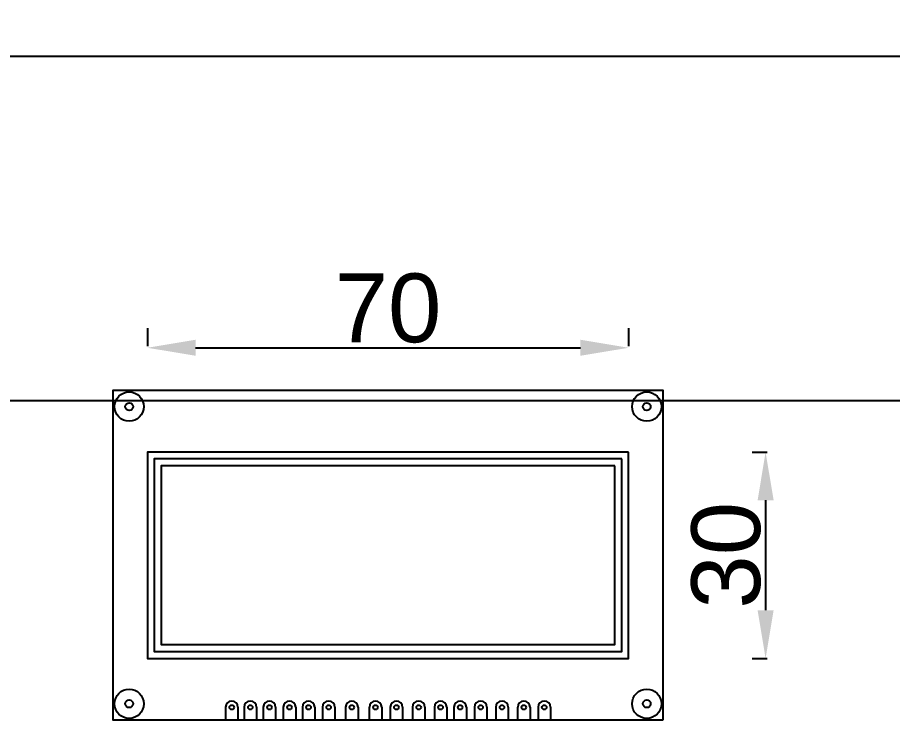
# Model space of a CAD drawing. Header units: millimetres. Extents: x 1729 to 7209, y 940 to 3564.
# Drawn here: x 2710.2 to 2837.5, y 2284.7 to 2388.6 of the extents above; entities that cross this region are included whole.
import ezdxf

# ---------------------------------------------------------------- set-up
doc = ezdxf.new("R2010")
doc.units = ezdxf.units.MM
doc.layers.add('Traço-fino', color=7, linetype='Continuous', transparency=0.7)
doc.styles.get("Standard").update_dxf_attribs({"font": 'arial.ttf'})
doc.dimstyles.new('ISO-25', dxfattribs={"dimtxt": 10, "dimasz": 7, "dimexe": 0.25, "dimexo": 18, "dimtad": 1, "dimtxsty": 'Standard', "dimcen": 2.5, "dimclrd": 1, "dimadec": 0, "dimazin": 0, "dimtfac": 1, "dimtmove": 0, "dimatfit": 3, "dimfxl": 0, "dimarcsym": 0})

# ---------------------------------------------------------------- blocks, each defined once
blk = doc.blocks.new('PLACA DISPLAY LED')
for p, q in [((3321.85, 1938.53), (3321.85, 1940.42)), ((3323.66, 1938.53), (3323.66, 1940.42)), ((3324.83, 1938.53), (3324.83, 1940.42)), ((3326.64, 1938.53), (3326.64, 1940.42)), ((3328.01, 1938.53), (3328.01, 1940.42)), ((3329.81, 1938.53), (3329.81, 1940.42)), ((3331.12, 1938.53), (3331.12, 1940.42)), ((3332.92, 1938.53), (3332.92, 1940.42)), ((3334.1, 1938.53), (3334.1, 1940.42)), ((3335.9, 1938.53), (3335.9, 1940.42)), ((3336.95, 1938.53), (3336.95, 1940.42)), ((3338.75, 1938.53), (3338.75, 1940.42)), ((3340.12, 1938.53), (3340.12, 1940.42)), ((3341.93, 1938.53), (3341.93, 1940.42)), ((3343.37, 1938.53), (3343.37, 1940.42)), ((3345.17, 1938.53), (3345.17, 1940.42)), ((3346.41, 1938.53), (3346.41, 1940.42)), ((3348.22, 1938.53), (3348.22, 1940.42)), ((3349.86, 1938.53), (3349.86, 1940.42)), ((3351.66, 1938.53), (3351.66, 1940.42)), ((3353.23, 1938.53), (3353.23, 1940.42)), ((3355.03, 1938.53), (3355.03, 1940.42)), ((3356.14, 1938.53), (3356.14, 1940.42)), ((3357.95, 1938.53), (3357.95, 1940.42)), ((3358.92, 1938.53), (3358.92, 1940.42)), ((3360.73, 1938.53), (3360.73, 1940.42)), ((3361.84, 1938.53), (3361.84, 1940.42)), ((3363.64, 1938.53), (3363.64, 1940.42)), ((3364.62, 1938.53), (3364.62, 1940.42)), ((3366.42, 1938.53), (3366.42, 1940.42)), ((3367.33, 1938.53), (3367.33, 1940.42)), ((3369.13, 1938.53), (3369.13, 1940.42))]:
    blk.add_line(p, q)
for points in [[(3305.5, 1940.42), (3385.5, 1940.42), (3385.5, 1892.42), (3305.5, 1892.42)], [(3310.5, 1901.42), (3380.5, 1901.42), (3380.5, 1931.42), (3310.5, 1931.42)], [(3311.5, 1902.42), (3379.5, 1902.42), (3379.5, 1930.42), (3311.5, 1930.42)], [(3312.5, 1903.42), (3378.5, 1903.42), (3378.5, 1929.42), (3312.5, 1929.42)]]:
    blk.add_lwpolyline(points, close=True)
for centre, radius in [((3307.85, 1938.02), 2.13), ((3383.15, 1938.02), 2.13), ((3322.76, 1938.53), 0.334), ((3325.73, 1938.53), 0.334), ((3328.91, 1938.53), 0.334), ((3332.02, 1938.53), 0.334), ((3335, 1938.53), 0.334), ((3337.85, 1938.53), 0.334), ((3341.03, 1938.53), 0.334), ((3344.27, 1938.53), 0.334), ((3347.31, 1938.53), 0.334), ((3350.76, 1938.53), 0.334), ((3354.13, 1938.53), 0.334), ((3357.05, 1938.53), 0.334), ((3359.83, 1938.53), 0.334), ((3362.74, 1938.53), 0.334), ((3365.52, 1938.53), 0.334), ((3368.23, 1938.53), 0.334), ((3307.85, 1938.02), 0.56), ((3383.15, 1938.02), 0.56), ((3307.85, 1894.81), 2.13), ((3383.15, 1894.81), 2.13), ((3307.85, 1894.81), 0.56), ((3383.15, 1894.81), 0.56)]:
    blk.add_circle(centre, radius)
for centre in [(3322.76, 1938.53), (3325.73, 1938.53), (3328.91, 1938.53), (3332.02, 1938.53), (3335, 1938.53), (3337.85, 1938.53), (3341.03, 1938.53), (3344.27, 1938.53), (3347.31, 1938.53), (3350.76, 1938.53), (3354.13, 1938.53), (3357.05, 1938.53), (3359.83, 1938.53), (3362.74, 1938.53), (3365.52, 1938.53), (3368.23, 1938.53)]:
    blk.add_arc(centre, 0.901, 180, 0)
blk = doc.blocks.new('*D41')
at = {"color": 0, "linetype": 'Continuous', "lineweight": -2}
for p, q in [((2729.11, 2343.45), (2729.11, 2340.87)), ((2799.11, 2343.45), (2799.11, 2340.87))]:
    blk.add_line(p, q, dxfattribs=at)
at = {"color": 1, "linetype": 'Continuous', "lineweight": -2}
blk.add_line((2736.11, 2340.62), (2792.11, 2340.62), dxfattribs=at)
at = {"color": 1}
for points in [[(2736.11, 2341.79), (2736.11, 2339.46), (2729.11, 2340.62)], [(2792.11, 2341.79), (2792.11, 2339.46), (2799.11, 2340.62)]]:
    blk.add_solid(points, dxfattribs=at)
at = {"layer": 'Defpoints', "color": 0}
for p in [(2799.11, 2340.62), (2729.11, 2325.45), (2799.11, 2325.45)]:
    blk.add_point(p, dxfattribs=at)
at = {"color": 0, "insert": (2764.11, 2346.35), "char_height": 10, "attachment_point": 5}
blk.add_mtext('70', dxfattribs=at)
blk = doc.blocks.new('*D42')
at = {"color": 0, "linetype": 'Continuous', "lineweight": -2}
for p, q in [((2817.11, 2325.45), (2819.29, 2325.45)), ((2817.11, 2295.45), (2819.29, 2295.45))]:
    blk.add_line(p, q, dxfattribs=at)
at = {"color": 1, "linetype": 'Continuous', "lineweight": -2}
blk.add_line((2819.04, 2318.45), (2819.04, 2302.45), dxfattribs=at)
at = {"color": 1}
for points in [[(2817.88, 2318.45), (2820.21, 2318.45), (2819.04, 2325.45)], [(2817.88, 2302.45), (2820.21, 2302.45), (2819.04, 2295.45)]]:
    blk.add_solid(points, dxfattribs=at)
at = {"layer": 'Defpoints', "color": 0}
for p in [(2799.11, 2325.45), (2799.11, 2295.45), (2819.04, 2295.45)]:
    blk.add_point(p, dxfattribs=at)
at = {"color": 0, "insert": (2813.31, 2310.45), "char_height": 10, "attachment_point": 5, "rotation": 90}
blk.add_mtext('30', dxfattribs=at)

msp = doc.modelspace()

# ---------------------------------------------------------------- linework, layer by layer
msp.add_lwpolyline([(2520.631, 2092.949), (2850.631, 2092.949), (2850.631, 2382.949), (2520.631, 2382.949)], close=True)
at = {"layer": 'Traço-fino'}
msp.add_lwpolyline([(2900.631, 2412.949), (1888.131, 2412.949), (1888.131, 2614.949), (1808.131, 2614.949), (1808.131, 2332.949), (1808.131, 2332.949), (2900.631, 2332.949)], dxfattribs=at)

# ---------------------------------------------------------------- block references
at = {"rotation": 180}
msp.add_blockref('PLACA DISPLAY LED', (6109.607, 4226.871), dxfattribs=at)

# ---------------------------------------------------------------- dimensions: what is measured, and where the dimension line sits
dim = msp.add_linear_dim(base=(2799.109, 2340.623), p1=(2729.109, 2325.454), p2=(2799.109, 2325.454), dimstyle='ISO-25')
dim.commit()
dim.dimension.update_dxf_attribs({"geometry": '*D41', "text_midpoint": (2764.109, 2346.353)})
dim = msp.add_linear_dim(base=(2819.043, 2295.454), p1=(2799.109, 2325.454), p2=(2799.109, 2295.454), angle=90, dimstyle='ISO-25')
dim.commit()
dim.dimension.update_dxf_attribs({"geometry": '*D42', "text_midpoint": (2813.309, 2310.454)})

doc.saveas('drawing.dxf')
